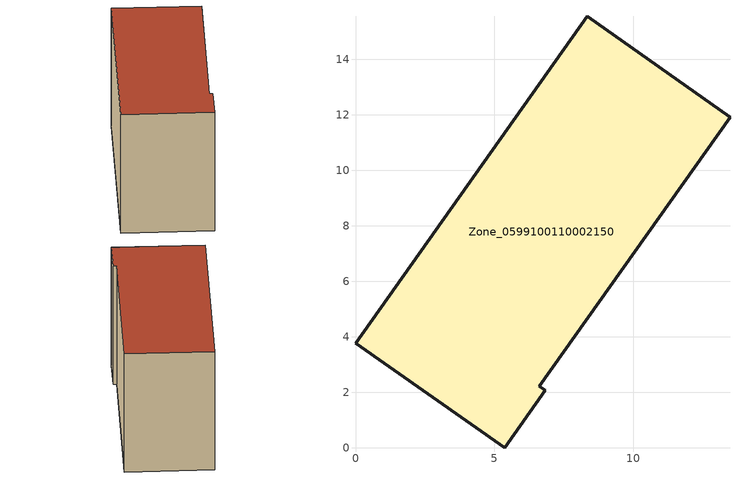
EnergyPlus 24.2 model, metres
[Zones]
Zone_0599100110002150
 floor ground (C_G): 0,3.77 8.35,15.56 13.49,11.92 6.62,2.23 6.83,2.08 5.38,0 z3.81
 wall outside (C_F): 5.38,0 6.83,2.08 6.62,2.23 13.49,11.92 8.35,15.56 0,3.77 5.38,0 z3.81:13.41
 roof outside (C_R): 8.35,15.56 0,3.77 5.38,0 6.83,2.08 6.62,2.23 13.49,11.92 z13.41
[BUILDING]
Pand.0599100110002150: North Axis=0; Terrain=City; Loads Convergence Tolerance Value=0.04; Temperature Convergence Tolerance Value=0.4; Solar Distribution=FullExterior; Maximum Number of Warmup Days=25; Minimum Number of Warmup Days=1
[Site:Location]
Rotterdam.The.Hague.AP_ZH_NLD Design_Conditions: Latitude=51.96; Longitude=4.45; Time Zone=1; Elevation=-4.5
[SITE:GROUNDTEMPERATURE:BUILDINGSURFACE]
18, 18, 18, 18, 18, 18, 18, 18, 18, 18, 18, 18
[MATERIAL] Thermal Absorptance=0.9; Solar Absorptance=0.7; Visible Absorptance=0.7
Name | Roughness | Thickness | Conductivity | Density | Specific Heat
G.TC.2015-2018 | MediumSmooth | 0.15 | 0.0428571 | 540 | 1210
F.TC.2015-2018 | Rough | 0.3 | 0.0666667 | 1920 | 840
R.TC.2015-2018 | MediumRough | 0.2 | 0.0333333 | 1500 | 1000
[CONSTRUCTION]
C_G: G.TC.2015-2018
C_F: F.TC.2015-2018
C_R: R.TC.2015-2018
[ZONE]
Zone_0599100110002150: Type=1; Multiplier=1; Ceiling Height=Autocalculate; Volume=Autocalculate; Floor Area=autocalculate; Part of Total Floor Area=Yes
[ZONEINFILTRATION:DESIGNFLOWRATE]
Infil_Zone_0599100110002150: Zone or ZoneList or Space or SpaceList=Zone_0599100110002150; Schedule=AlwaysOn; Design Flow Rate Calculation Method=Flow/Area; Flow Rate per Floor Area=0.0015; Constant Term Coefficient=1; Temperature Term Coefficient=0; Velocity Term Coefficient=0; Velocity Squared Term Coefficient=0
[HVACTEMPLATE:ZONE:IDEALLOADSAIRSYSTEM]
Zone_0599100110002150: Maximum Heating Supply Air Temperature=50; Minimum Cooling Supply Air Temperature=13; Maximum Heating Supply Air Humidity Ratio=0.0156; Minimum Cooling Supply Air Humidity Ratio=0.0077; Heating Limit=NoLimit; Cooling Limit=NoLimit; Dehumidification Control Type=ConstantSensibleHeatRatio; Cooling Sensible Heat Ratio=0.7; Dehumidification Setpoint=60; Humidification Control Type=None; Humidification Setpoint=30; Outdoor Air Method=None; Outdoor Air Flow Rate per Person=0.00944; Outdoor Air Flow Rate per Zone Floor Area=0; Outdoor Air Flow Rate per Zone=0; Demand Controlled Ventilation Type=None; Outdoor Air Economizer Type=NoEconomizer; Heat Recovery Type=None; Sensible Heat Recovery Effectiveness=0.7; Latent Heat Recovery Effectiveness=0.65
[ZONECONTROL:THERMOSTAT]
ThermostatControl_Zone_0599100110002150: Zone or ZoneList=Zone_0599100110002150; Control Type Schedule=DualSetpointControlType; Control 1=Thermostat_Zone_0599100110002150; Temperature Difference Between Cutout And Setpoint=0
[THERMOSTATSETPOINT:DUALSETPOINT]
Thermostat_Zone_0599100110002150: Heating Setpoint Temperature Schedule=HeatingSetpoint_Zone_0599100110002150; Cooling Setpoint Temperature Schedule=CoolingSetpoint_Zone_0599100110002150
[SCHEDULE:COMPACT]
HeatingSetpoint_Zone_0599100110002150: Through: 12/31, For: AllDays, Until: 24:00, 21
CoolingSetpoint_Zone_0599100110002150: Through: 12/31, For: AllDays, Until: 24:00, 24
DualSetpointControlType: Through: 12/31, For: AllDays, Until: 24:00, 4
AlwaysOn: Through: 12/31, For: AllDays, Until: 24:00, 1
